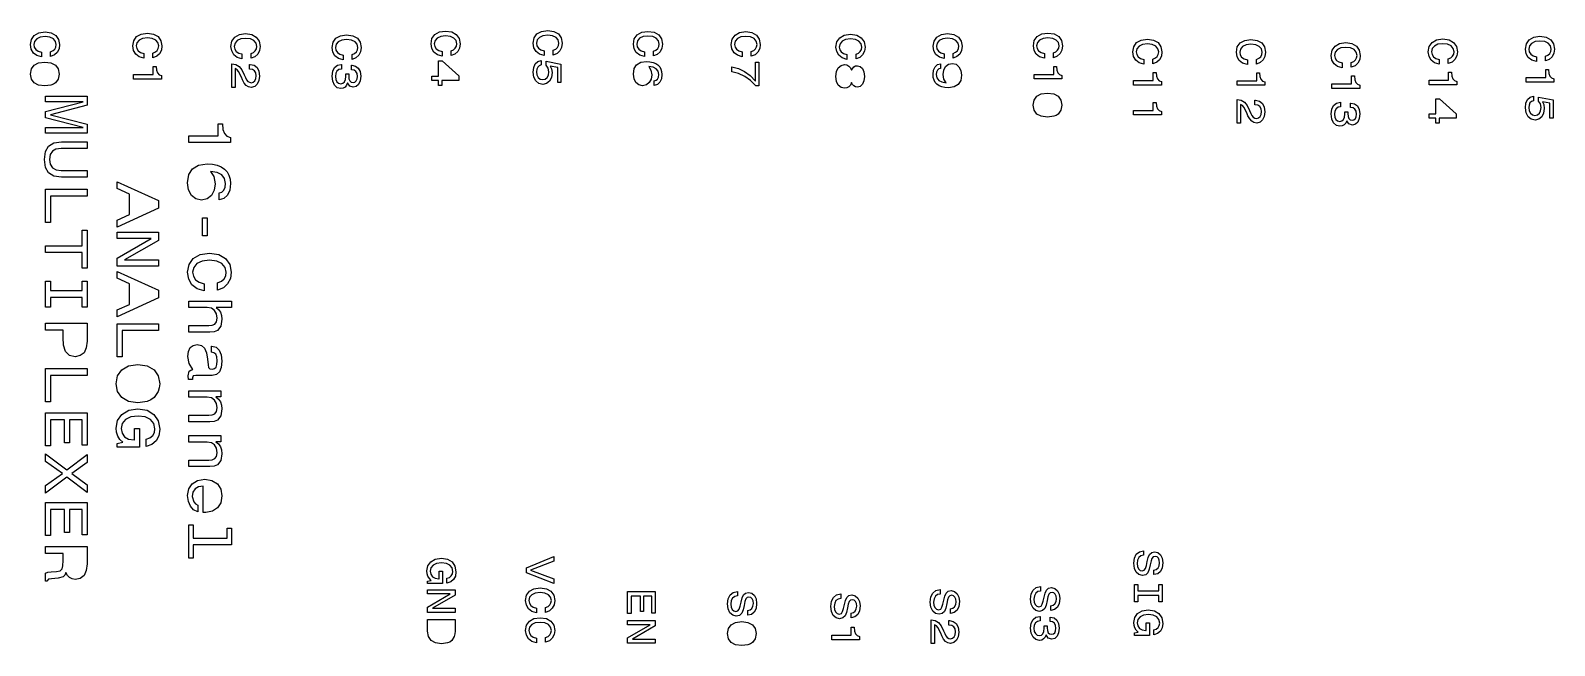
# Model space of a CAD drawing. Header units: millimetres. Extents: x -113.1 to -74.5, y -6.5 to 9.1.
import ezdxf

# ---------------------------------------------------------------- set-up
doc = ezdxf.new("R2010")
doc.units = ezdxf.units.MM
doc.layers.get('0').update_dxf_attribs({"linetype": 'CONTINUOUS'})

msp = doc.modelspace()

# ---------------------------------------------------------------- linework, layer by layer
for points in [[(-112.907, 8.997), (-112.75, 9.019), (-112.593, 8.997), (-112.477, 8.931), (-112.406, 8.829), (-112.381, 8.696), (-112.397, 8.589), (-112.443, 8.5), (-112.515, 8.434), (-112.611, 8.396), (-112.611, 8.516), (-112.548, 8.544), (-112.503, 8.584), (-112.475, 8.635), (-112.465, 8.696), (-112.484, 8.779), (-112.538, 8.843), (-112.628, 8.885), (-112.75, 8.899), (-112.873, 8.885), (-112.961, 8.842), (-113.016, 8.778), (-113.034, 8.696), (-113.022, 8.628), (-112.985, 8.57), (-112.924, 8.529), (-112.839, 8.503), (-112.839, 8.383), (-112.958, 8.418), (-113.046, 8.484), (-113.099, 8.579), (-113.119, 8.696), (-113.094, 8.829), (-113.023, 8.931)], [(-110.43, 8.595), (-110.393, 8.537), (-110.333, 8.495), (-110.248, 8.47), (-110.248, 8.349), (-110.367, 8.384), (-110.454, 8.451), (-110.508, 8.546), (-110.527, 8.663), (-110.503, 8.796), (-110.431, 8.898), (-110.315, 8.963), (-110.158, 8.986), (-110.001, 8.963), (-109.885, 8.898), (-109.815, 8.796), (-109.79, 8.663), (-109.806, 8.556), (-109.851, 8.466), (-109.924, 8.401), (-110.019, 8.363), (-110.019, 8.483), (-109.957, 8.51), (-109.911, 8.551), (-109.883, 8.602), (-109.873, 8.663), (-109.892, 8.746), (-109.947, 8.81), (-110.036, 8.851), (-110.158, 8.865), (-110.281, 8.851), (-110.37, 8.809), (-110.424, 8.744), (-110.442, 8.663)], [(-107.797, 8.841), (-107.886, 8.798), (-107.94, 8.734), (-107.958, 8.652), (-107.946, 8.584), (-107.909, 8.526), (-107.848, 8.484), (-107.764, 8.459), (-107.764, 8.338), (-107.883, 8.374), (-107.97, 8.44), (-108.024, 8.535), (-108.043, 8.652), (-108.019, 8.785), (-107.947, 8.887), (-107.831, 8.953), (-107.674, 8.975), (-107.517, 8.953), (-107.401, 8.887), (-107.331, 8.785), (-107.305, 8.652), (-107.322, 8.545), (-107.367, 8.455), (-107.439, 8.39), (-107.535, 8.352), (-107.535, 8.472), (-107.473, 8.499), (-107.427, 8.54), (-107.399, 8.591), (-107.389, 8.652), (-107.408, 8.735), (-107.463, 8.799), (-107.552, 8.841), (-107.674, 8.854)], [(-105.323, 8.344), (-105.41, 8.411), (-105.464, 8.505), (-105.483, 8.622), (-105.459, 8.756), (-105.387, 8.857), (-105.271, 8.923), (-105.114, 8.946), (-104.957, 8.923), (-104.841, 8.857), (-104.77, 8.756), (-104.745, 8.622), (-104.761, 8.515), (-104.807, 8.426), (-104.879, 8.36), (-104.975, 8.323), (-104.975, 8.442), (-104.913, 8.47), (-104.867, 8.51), (-104.839, 8.562), (-104.829, 8.622), (-104.848, 8.705), (-104.902, 8.769), (-104.992, 8.811), (-105.114, 8.825), (-105.237, 8.811), (-105.326, 8.768), (-105.38, 8.704), (-105.398, 8.622), (-105.386, 8.554), (-105.349, 8.496), (-105.288, 8.455), (-105.204, 8.43), (-105.204, 8.309)], [(-102.324, 8.716), (-102.344, 8.799), (-102.398, 8.864), (-102.488, 8.905), (-102.61, 8.919), (-102.732, 8.905), (-102.821, 8.862), (-102.876, 8.798), (-102.894, 8.716), (-102.882, 8.648), (-102.844, 8.59), (-102.784, 8.549), (-102.699, 8.524), (-102.699, 8.403), (-102.818, 8.438), (-102.906, 8.505), (-102.959, 8.599), (-102.978, 8.716), (-102.954, 8.85), (-102.883, 8.952), (-102.767, 9.017), (-102.61, 9.04), (-102.452, 9.017), (-102.337, 8.952), (-102.266, 8.85), (-102.241, 8.716), (-102.257, 8.609), (-102.302, 8.52), (-102.375, 8.455), (-102.471, 8.417), (-102.471, 8.536), (-102.408, 8.564), (-102.363, 8.604), (-102.335, 8.656)], [(-100.197, 8.565), (-100.112, 8.54), (-100.112, 8.419), (-100.231, 8.454), (-100.319, 8.521), (-100.372, 8.615), (-100.391, 8.732), (-100.367, 8.865), (-100.296, 8.967), (-100.18, 9.033), (-100.023, 9.055), (-99.866, 9.033), (-99.75, 8.967), (-99.679, 8.865), (-99.654, 8.732), (-99.67, 8.625), (-99.716, 8.536), (-99.788, 8.47), (-99.884, 8.433), (-99.884, 8.552), (-99.821, 8.58), (-99.776, 8.62), (-99.748, 8.672), (-99.738, 8.732), (-99.757, 8.815), (-99.811, 8.879), (-99.901, 8.921), (-100.023, 8.935), (-100.146, 8.921), (-100.234, 8.878), (-100.289, 8.814), (-100.307, 8.732), (-100.295, 8.664), (-100.257, 8.606)], [(-97.694, 8.432), (-97.782, 8.498), (-97.835, 8.593), (-97.854, 8.71), (-97.83, 8.843), (-97.758, 8.945), (-97.643, 9.01), (-97.485, 9.033), (-97.328, 9.01), (-97.212, 8.945), (-97.142, 8.843), (-97.117, 8.71), (-97.133, 8.603), (-97.178, 8.513), (-97.251, 8.448), (-97.346, 8.41), (-97.346, 8.53), (-97.284, 8.557), (-97.239, 8.598), (-97.21, 8.649), (-97.2, 8.71), (-97.219, 8.793), (-97.274, 8.857), (-97.363, 8.898), (-97.485, 8.912), (-97.608, 8.898), (-97.697, 8.856), (-97.751, 8.791), (-97.769, 8.71), (-97.757, 8.642), (-97.72, 8.584), (-97.66, 8.542), (-97.575, 8.517), (-97.575, 8.396)], [(-94.701, 8.506), (-94.773, 8.441), (-94.869, 8.403), (-94.869, 8.523), (-94.807, 8.551), (-94.761, 8.591), (-94.733, 8.642), (-94.723, 8.703), (-94.742, 8.786), (-94.797, 8.85), (-94.886, 8.892), (-95.008, 8.905), (-95.131, 8.892), (-95.22, 8.849), (-95.274, 8.785), (-95.292, 8.703), (-95.28, 8.635), (-95.243, 8.577), (-95.182, 8.535), (-95.098, 8.51), (-95.098, 8.389), (-95.217, 8.425), (-95.304, 8.491), (-95.358, 8.586), (-95.377, 8.703), (-95.353, 8.836), (-95.281, 8.938), (-95.165, 9.004), (-95.008, 9.026), (-94.851, 9.004), (-94.735, 8.938), (-94.665, 8.836), (-94.64, 8.703), (-94.656, 8.596)], [(-92.049, 8.44), (-92.122, 8.374), (-92.217, 8.336), (-92.217, 8.456), (-92.155, 8.484), (-92.109, 8.524), (-92.081, 8.576), (-92.071, 8.636), (-92.09, 8.719), (-92.145, 8.783), (-92.234, 8.825), (-92.356, 8.839), (-92.479, 8.825), (-92.568, 8.782), (-92.622, 8.718), (-92.64, 8.636), (-92.628, 8.568), (-92.591, 8.51), (-92.531, 8.469), (-92.446, 8.443), (-92.446, 8.323), (-92.565, 8.358), (-92.652, 8.425), (-92.706, 8.519), (-92.725, 8.636), (-92.701, 8.769), (-92.629, 8.871), (-92.513, 8.937), (-92.356, 8.959), (-92.199, 8.937), (-92.083, 8.871), (-92.013, 8.769), (-91.988, 8.636), (-92.004, 8.529)], [(-89.987, 8.341), (-90.106, 8.376), (-90.194, 8.443), (-90.247, 8.537), (-90.266, 8.654), (-90.242, 8.787), (-90.171, 8.889), (-90.055, 8.955), (-89.898, 8.977), (-89.74, 8.955), (-89.625, 8.889), (-89.554, 8.787), (-89.529, 8.654), (-89.545, 8.547), (-89.59, 8.458), (-89.663, 8.392), (-89.759, 8.355), (-89.759, 8.474), (-89.696, 8.502), (-89.651, 8.542), (-89.623, 8.594), (-89.613, 8.654), (-89.632, 8.737), (-89.686, 8.801), (-89.776, 8.843), (-89.898, 8.857), (-90.021, 8.843), (-90.109, 8.8), (-90.164, 8.736), (-90.182, 8.654), (-90.17, 8.586), (-90.132, 8.528), (-90.072, 8.487), (-89.987, 8.461)], [(-87.448, 8.351), (-87.567, 8.387), (-87.655, 8.453), (-87.708, 8.548), (-87.727, 8.665), (-87.703, 8.798), (-87.631, 8.9), (-87.516, 8.966), (-87.358, 8.988), (-87.201, 8.966), (-87.085, 8.9), (-87.015, 8.798), (-86.99, 8.665), (-87.006, 8.558), (-87.051, 8.468), (-87.124, 8.403), (-87.219, 8.365), (-87.219, 8.485), (-87.157, 8.513), (-87.112, 8.553), (-87.083, 8.604), (-87.073, 8.665), (-87.093, 8.748), (-87.147, 8.812), (-87.237, 8.854), (-87.358, 8.867), (-87.481, 8.854), (-87.57, 8.811), (-87.624, 8.747), (-87.643, 8.665), (-87.63, 8.597), (-87.593, 8.539), (-87.533, 8.497), (-87.448, 8.472)], [(-74.592, 8.387), (-74.665, 8.321), (-74.76, 8.284), (-74.76, 8.403), (-74.698, 8.431), (-74.653, 8.471), (-74.624, 8.523), (-74.614, 8.583), (-74.634, 8.666), (-74.688, 8.73), (-74.778, 8.772), (-74.9, 8.786), (-75.022, 8.772), (-75.111, 8.729), (-75.165, 8.665), (-75.184, 8.583), (-75.172, 8.515), (-75.134, 8.457), (-75.074, 8.416), (-74.989, 8.391), (-74.989, 8.27), (-75.108, 8.305), (-75.196, 8.372), (-75.249, 8.466), (-75.268, 8.583), (-75.244, 8.717), (-75.173, 8.818), (-75.057, 8.884), (-74.9, 8.907), (-74.742, 8.884), (-74.627, 8.818), (-74.556, 8.717), (-74.531, 8.583), (-74.547, 8.476)], [(-85.013, 8.343), (-84.928, 8.318), (-84.928, 8.197), (-85.047, 8.232), (-85.135, 8.299), (-85.188, 8.393), (-85.207, 8.51), (-85.183, 8.644), (-85.111, 8.746), (-84.996, 8.811), (-84.838, 8.834), (-84.681, 8.811), (-84.565, 8.746), (-84.495, 8.644), (-84.47, 8.51), (-84.486, 8.403), (-84.531, 8.314), (-84.604, 8.248), (-84.699, 8.211), (-84.699, 8.33), (-84.637, 8.358), (-84.592, 8.398), (-84.563, 8.45), (-84.553, 8.51), (-84.572, 8.593), (-84.627, 8.657), (-84.716, 8.699), (-84.838, 8.713), (-84.961, 8.699), (-85.05, 8.656), (-85.104, 8.592), (-85.122, 8.51), (-85.11, 8.442), (-85.073, 8.384)], [(-82.079, 8.204), (-82.079, 8.323), (-82.017, 8.351), (-81.971, 8.391), (-81.943, 8.443), (-81.933, 8.503), (-81.952, 8.587), (-82.007, 8.651), (-82.096, 8.692), (-82.218, 8.706), (-82.341, 8.692), (-82.43, 8.649), (-82.484, 8.585), (-82.502, 8.503), (-82.49, 8.435), (-82.453, 8.378), (-82.393, 8.336), (-82.308, 8.311), (-82.308, 8.19), (-82.427, 8.225), (-82.514, 8.292), (-82.568, 8.386), (-82.587, 8.503), (-82.563, 8.637), (-82.491, 8.739), (-82.375, 8.804), (-82.218, 8.827), (-82.061, 8.804), (-81.945, 8.739), (-81.875, 8.637), (-81.85, 8.503), (-81.866, 8.396), (-81.911, 8.307), (-81.984, 8.242)], [(-80.025, 8.145), (-80.113, 8.212), (-80.166, 8.306), (-80.185, 8.423), (-80.161, 8.557), (-80.089, 8.658), (-79.974, 8.724), (-79.816, 8.747), (-79.659, 8.724), (-79.543, 8.658), (-79.473, 8.557), (-79.448, 8.423), (-79.464, 8.316), (-79.509, 8.227), (-79.582, 8.161), (-79.677, 8.124), (-79.677, 8.243), (-79.615, 8.271), (-79.57, 8.311), (-79.541, 8.363), (-79.531, 8.423), (-79.55, 8.506), (-79.605, 8.57), (-79.695, 8.612), (-79.816, 8.626), (-79.939, 8.612), (-80.028, 8.569), (-80.082, 8.505), (-80.101, 8.423), (-80.088, 8.355), (-80.051, 8.297), (-79.991, 8.256), (-79.906, 8.231), (-79.906, 8.11)], [(-77.655, 8.304), (-77.708, 8.398), (-77.728, 8.515), (-77.703, 8.649), (-77.632, 8.751), (-77.516, 8.816), (-77.359, 8.839), (-77.202, 8.816), (-77.086, 8.751), (-77.015, 8.649), (-76.99, 8.515), (-77.006, 8.409), (-77.052, 8.319), (-77.124, 8.254), (-77.22, 8.216), (-77.22, 8.336), (-77.157, 8.363), (-77.112, 8.403), (-77.084, 8.455), (-77.074, 8.515), (-77.093, 8.599), (-77.147, 8.663), (-77.237, 8.704), (-77.359, 8.718), (-77.482, 8.704), (-77.57, 8.661), (-77.625, 8.597), (-77.643, 8.515), (-77.631, 8.448), (-77.594, 8.39), (-77.533, 8.348), (-77.449, 8.323), (-77.449, 8.202), (-77.567, 8.237)], [(-112.916, 7.668), (-113.029, 7.726), (-113.097, 7.82), (-113.12, 7.95), (-113.097, 8.08), (-113.029, 8.175), (-112.916, 8.234), (-112.758, 8.253), (-112.601, 8.234), (-112.488, 8.175), (-112.418, 8.08), (-112.395, 7.95), (-112.418, 7.82), (-112.487, 7.726), (-112.538, 7.692), (-112.601, 7.668), (-112.758, 7.648)], [(-109.804, 7.824), (-110.508, 7.824), (-110.508, 7.939), (-110.01, 7.939), (-110.01, 8.143), (-109.939, 8.143), (-109.931, 8.047), (-109.906, 7.978), (-109.865, 7.933), (-109.804, 7.91)], [(-107.749, 7.801), (-107.779, 7.875), (-107.85, 8.015), (-107.89, 8.06), (-107.937, 8.087), (-107.937, 7.612), (-108.024, 7.612), (-108.024, 8.213), (-108.021, 8.213), (-107.919, 8.196), (-107.838, 8.145), (-107.772, 8.058), (-107.709, 7.934), (-107.677, 7.86), (-107.647, 7.805), (-107.613, 7.764), (-107.573, 7.741), (-107.527, 7.732), (-107.478, 7.744), (-107.438, 7.78), (-107.413, 7.834), (-107.403, 7.907), (-107.414, 7.978), (-107.446, 8.033), (-107.497, 8.067), (-107.565, 8.078), (-107.573, 8.078), (-107.573, 8.192), (-107.559, 8.192), (-107.46, 8.172), (-107.384, 8.113), (-107.337, 8.021), (-107.32, 7.9), (-107.335, 7.783), (-107.377, 7.693), (-107.443, 7.634), (-107.528, 7.612), (-107.596, 7.625), (-107.655, 7.659), (-107.705, 7.718)], [(-105.034, 7.644), (-105.089, 7.726), (-105.116, 7.666), (-105.153, 7.62), (-105.202, 7.593), (-105.261, 7.583), (-105.352, 7.605), (-105.422, 7.668), (-105.467, 7.766), (-105.484, 7.897), (-105.467, 8.021), (-105.42, 8.114), (-105.348, 8.173), (-105.251, 8.193), (-105.244, 8.193), (-105.244, 8.077), (-105.31, 8.063), (-105.359, 8.027), (-105.389, 7.969), (-105.399, 7.89), (-105.39, 7.813), (-105.363, 7.755), (-105.32, 7.719), (-105.261, 7.705), (-105.21, 7.717), (-105.17, 7.753), (-105.146, 7.812), (-105.137, 7.891), (-105.139, 7.953), (-105.06, 7.953), (-105.061, 7.904), (-105.055, 7.832), (-105.034, 7.779), (-105.001, 7.749), (-104.952, 7.737), (-104.905, 7.749), (-104.871, 7.778), (-104.85, 7.826), (-104.842, 7.891), (-104.852, 7.965), (-104.88, 8.018), (-104.927, 8.051), (-104.991, 8.061), (-104.991, 8.173), (-104.984, 8.173), (-104.89, 8.154), (-104.82, 8.097), (-104.776, 8.011), (-104.759, 7.897), (-104.773, 7.776), (-104.81, 7.688), (-104.869, 7.634), (-104.948, 7.615)], [(-102.275, 7.788), (-102.705, 7.788), (-102.705, 7.663), (-102.786, 7.663), (-102.786, 7.788), (-102.959, 7.788), (-102.959, 7.901), (-102.786, 7.901), (-102.786, 8.285), (-102.697, 8.285), (-102.275, 7.902)], [(-99.688, 8.203), (-99.688, 7.737), (-99.771, 7.737), (-99.771, 8.119), (-99.959, 8.154), (-99.926, 8.081), (-99.914, 7.987), (-99.931, 7.865), (-99.978, 7.771), (-100.052, 7.71), (-100.146, 7.689), (-100.246, 7.713), (-100.325, 7.776), (-100.374, 7.875), (-100.392, 8.002), (-100.377, 8.118), (-100.337, 8.209), (-100.273, 8.27), (-100.19, 8.298), (-100.19, 8.181), (-100.239, 8.162), (-100.276, 8.124), (-100.299, 8.073), (-100.306, 8.006), (-100.295, 7.927), (-100.264, 7.865), (-100.214, 7.825), (-100.151, 7.811), (-100.087, 7.825), (-100.038, 7.864), (-100.006, 7.925), (-99.995, 8.006), (-100.012, 8.099), (-100.059, 8.172), (-100.059, 8.273)], [(-97.276, 8.083), (-97.355, 8.123), (-97.466, 8.142), (-97.409, 8.053), (-97.389, 7.933), (-97.405, 7.822), (-97.451, 7.733), (-97.525, 7.675), (-97.62, 7.654), (-97.715, 7.675), (-97.79, 7.736), (-97.837, 7.829), (-97.855, 7.951), (-97.834, 8.087), (-97.771, 8.186), (-97.668, 8.248), (-97.525, 8.268), (-97.435, 8.263), (-97.355, 8.245), (-97.288, 8.218), (-97.233, 8.18), (-97.188, 8.132), (-97.157, 8.075), (-97.138, 8.011), (-97.131, 7.937), (-97.144, 7.826), (-97.182, 7.741), (-97.243, 7.685), (-97.324, 7.661), (-97.324, 7.777), (-97.277, 7.793), (-97.242, 7.825), (-97.22, 7.873), (-97.212, 7.936), (-97.228, 8.021)], [(-95.358, 8.131), (-95.195, 8.089), (-95.043, 8.016), (-94.901, 7.911), (-94.765, 7.773), (-94.765, 8.251), (-94.674, 8.251), (-94.674, 7.652), (-94.757, 7.652), (-94.892, 7.787), (-95.036, 7.89), (-95.192, 7.963), (-95.358, 8.004)], [(-92.182, 7.619), (-92.231, 7.627), (-92.272, 7.648), (-92.305, 7.683), (-92.329, 7.734), (-92.357, 7.671), (-92.397, 7.625), (-92.446, 7.599), (-92.505, 7.589), (-92.595, 7.61), (-92.665, 7.668), (-92.709, 7.763), (-92.726, 7.89), (-92.709, 8.018), (-92.665, 8.112), (-92.595, 8.17), (-92.505, 8.19), (-92.446, 8.182), (-92.397, 8.154), (-92.357, 8.11), (-92.329, 8.046), (-92.272, 8.134), (-92.231, 8.155), (-92.182, 8.162), (-92.11, 8.143), (-92.053, 8.089), (-92.016, 8.003), (-92.002, 7.89), (-92.016, 7.778), (-92.053, 7.692), (-92.11, 7.639)], [(-89.61, 8.137), (-89.561, 8.044), (-89.543, 7.92), (-89.565, 7.786), (-89.628, 7.688), (-89.731, 7.626), (-89.873, 7.604), (-89.964, 7.611), (-90.043, 7.627), (-90.111, 7.655), (-90.167, 7.693), (-90.211, 7.74), (-90.242, 7.797), (-90.26, 7.864), (-90.267, 7.938), (-90.253, 8.051), (-90.215, 8.137), (-90.154, 8.191), (-90.074, 8.21), (-90.074, 8.094), (-90.121, 8.081), (-90.157, 8.05), (-90.179, 8.002), (-90.186, 7.937), (-90.171, 7.852), (-90.123, 7.791), (-90.044, 7.75), (-89.932, 7.73), (-89.99, 7.82), (-90.009, 7.938), (-89.994, 8.05), (-89.948, 8.138), (-89.874, 8.197), (-89.778, 8.217), (-89.684, 8.197)], [(-87.107, 7.98), (-87.065, 7.935), (-87.004, 7.912), (-87.004, 7.827), (-87.708, 7.827), (-87.708, 7.941), (-87.21, 7.941), (-87.21, 8.145), (-87.139, 8.145), (-87.131, 8.049)], [(-84.587, 7.826), (-84.545, 7.78), (-84.484, 7.758), (-84.484, 7.672), (-85.188, 7.672), (-85.188, 7.787), (-84.69, 7.787), (-84.69, 7.99), (-84.619, 7.99), (-84.611, 7.895)], [(-82.07, 7.984), (-81.999, 7.984), (-81.991, 7.888), (-81.966, 7.819), (-81.925, 7.774), (-81.864, 7.751), (-81.864, 7.665), (-82.568, 7.665), (-82.568, 7.78), (-82.07, 7.78)], [(-79.589, 7.808), (-79.565, 7.739), (-79.523, 7.693), (-79.462, 7.671), (-79.462, 7.585), (-80.166, 7.585), (-80.166, 7.699), (-79.668, 7.699), (-79.668, 7.903), (-79.597, 7.903)], [(-77.004, 7.763), (-77.004, 7.677), (-77.708, 7.677), (-77.708, 7.792), (-77.211, 7.792), (-77.211, 7.996), (-77.139, 7.996), (-77.131, 7.9), (-77.107, 7.831), (-77.066, 7.786)], [(-74.648, 7.899), (-74.606, 7.853), (-74.545, 7.831), (-74.545, 7.745), (-75.249, 7.745), (-75.249, 7.86), (-74.751, 7.86), (-74.751, 8.063), (-74.68, 8.063), (-74.672, 7.968)], [(-112.736, 7.393), (-111.687, 7.393), (-111.687, 7.16), (-112.612, 6.921), (-111.687, 6.679), (-111.687, 6.449), (-112.736, 6.449), (-112.736, 6.596), (-111.784, 6.596), (-112.736, 6.839), (-112.736, 7.002), (-111.784, 7.247), (-112.736, 7.247)], [(-87.027, 7.292), (-87.004, 7.161), (-87.027, 7.031), (-87.096, 6.937), (-87.147, 6.903), (-87.209, 6.879), (-87.367, 6.859), (-87.525, 6.879), (-87.638, 6.937), (-87.706, 7.031), (-87.728, 7.161), (-87.706, 7.292), (-87.638, 7.386), (-87.525, 7.445), (-87.367, 7.464), (-87.209, 7.445), (-87.097, 7.386)], [(-74.803, 7.175), (-74.791, 7.081), (-74.808, 6.958), (-74.855, 6.864), (-74.929, 6.804), (-75.022, 6.782), (-75.123, 6.806), (-75.202, 6.869), (-75.251, 6.969), (-75.269, 7.096), (-75.254, 7.211), (-75.214, 7.302), (-75.149, 7.364), (-75.067, 7.391), (-75.067, 7.274), (-75.116, 7.255), (-75.152, 7.218), (-75.176, 7.166), (-75.183, 7.099), (-75.172, 7.02), (-75.14, 6.958), (-75.091, 6.918), (-75.027, 6.904), (-74.964, 6.918), (-74.915, 6.957), (-74.882, 7.019), (-74.871, 7.099), (-74.888, 7.193), (-74.936, 7.266), (-74.936, 7.366), (-74.565, 7.297), (-74.565, 6.83), (-74.648, 6.83), (-74.648, 7.213), (-74.836, 7.248)], [(-84.611, 7.137), (-84.587, 7.068), (-84.545, 7.023), (-84.484, 7), (-84.484, 6.914), (-85.188, 6.914), (-85.188, 7.029), (-84.69, 7.029), (-84.69, 7.233), (-84.619, 7.233)], [(-82.568, 6.706), (-82.568, 7.307), (-82.565, 7.307), (-82.463, 7.29), (-82.382, 7.239), (-82.316, 7.152), (-82.254, 7.028), (-82.221, 6.954), (-82.191, 6.899), (-82.157, 6.859), (-82.118, 6.835), (-82.071, 6.826), (-82.022, 6.838), (-81.983, 6.874), (-81.957, 6.928), (-81.947, 7.001), (-81.958, 7.073), (-81.991, 7.127), (-82.041, 7.161), (-82.109, 7.172), (-82.118, 7.172), (-82.118, 7.286), (-82.103, 7.286), (-82.004, 7.266), (-81.928, 7.207), (-81.881, 7.115), (-81.864, 6.995), (-81.879, 6.877), (-81.921, 6.787), (-81.988, 6.728), (-82.072, 6.706), (-82.14, 6.719), (-82.199, 6.753), (-82.249, 6.812), (-82.293, 6.895), (-82.323, 6.969), (-82.395, 7.109), (-82.434, 7.154), (-82.481, 7.181), (-82.481, 6.706)], [(-79.84, 6.934), (-79.842, 6.996), (-79.762, 6.996), (-79.763, 6.947), (-79.757, 6.875), (-79.737, 6.822), (-79.704, 6.792), (-79.654, 6.781), (-79.608, 6.792), (-79.574, 6.821), (-79.553, 6.869), (-79.544, 6.934), (-79.555, 7.009), (-79.583, 7.061), (-79.629, 7.094), (-79.694, 7.104), (-79.694, 7.216), (-79.686, 7.216), (-79.593, 7.197), (-79.522, 7.141), (-79.478, 7.054), (-79.462, 6.941), (-79.475, 6.82), (-79.512, 6.732), (-79.572, 6.678), (-79.65, 6.659), (-79.737, 6.688), (-79.791, 6.769), (-79.818, 6.709), (-79.856, 6.664), (-79.904, 6.636), (-79.964, 6.626), (-80.054, 6.649), (-80.125, 6.712), (-80.169, 6.81), (-80.186, 6.941), (-80.169, 7.064), (-80.123, 7.157), (-80.05, 7.216), (-79.953, 7.236), (-79.946, 7.236), (-79.946, 7.121), (-80.013, 7.107), (-80.061, 7.07), (-80.091, 7.012), (-80.102, 6.933), (-80.092, 6.856), (-80.065, 6.798), (-80.022, 6.762), (-79.964, 6.748), (-79.912, 6.761), (-79.873, 6.796), (-79.849, 6.855)], [(-77.535, 6.705), (-77.535, 6.829), (-77.708, 6.829), (-77.708, 6.942), (-77.535, 6.942), (-77.535, 7.326), (-77.446, 7.326), (-77.024, 6.944), (-77.024, 6.829), (-77.455, 6.829), (-77.455, 6.705)], [(-108.366, 6.692), (-108.259, 6.692), (-108.247, 6.549), (-108.21, 6.445), (-108.148, 6.377), (-108.056, 6.343), (-108.056, 6.215), (-109.112, 6.215), (-109.112, 6.386), (-108.366, 6.386)], [(-112.475, 6.047), (-112.565, 5.996), (-112.62, 5.909), (-112.638, 5.784), (-112.62, 5.663), (-112.565, 5.576), (-112.473, 5.526), (-112.345, 5.509), (-111.687, 5.509), (-111.687, 5.333), (-112.337, 5.333), (-112.527, 5.361), (-112.66, 5.444), (-112.738, 5.584), (-112.765, 5.784), (-112.738, 5.986), (-112.66, 6.126), (-112.526, 6.209), (-112.337, 6.235), (-111.687, 6.235), (-111.687, 6.062), (-112.345, 6.062)], [(-108.346, 4.937), (-108.275, 4.961), (-108.222, 5.008), (-108.191, 5.08), (-108.179, 5.174), (-108.203, 5.303), (-108.274, 5.395), (-108.393, 5.456), (-108.559, 5.484), (-108.473, 5.35), (-108.443, 5.171), (-108.467, 5.005), (-108.537, 4.87), (-108.647, 4.784), (-108.791, 4.752), (-108.933, 4.784), (-109.044, 4.874), (-109.116, 5.014), (-109.143, 5.197), (-109.111, 5.401), (-109.017, 5.55), (-108.862, 5.643), (-108.647, 5.673), (-108.513, 5.665), (-108.393, 5.639), (-108.292, 5.597), (-108.209, 5.541), (-108.142, 5.469), (-108.096, 5.384), (-108.067, 5.288), (-108.056, 5.176), (-108.076, 5.01), (-108.133, 4.882), (-108.224, 4.799), (-108.346, 4.763)], [(-112.609, 4.857), (-112.609, 4.189), (-112.736, 4.189), (-112.736, 5.031), (-111.687, 5.031), (-111.687, 4.857)], [(-110.616, 4.387), (-110.616, 4.91), (-110.924, 5.048), (-110.924, 5.222), (-109.874, 4.744), (-109.874, 4.551), (-110.924, 4.072), (-110.924, 4.249)], [(-108.766, 3.851), (-108.766, 4.308), (-108.647, 4.308), (-108.647, 3.851)], [(-111.814, 3.028), (-111.814, 3.424), (-112.736, 3.424), (-112.736, 3.598), (-111.814, 3.598), (-111.814, 3.996), (-111.687, 3.996), (-111.687, 3.028)], [(-110.924, 3.283), (-110.064, 3.785), (-110.924, 3.785), (-110.924, 3.942), (-109.876, 3.942), (-109.876, 3.736), (-110.735, 3.239), (-109.876, 3.239), (-109.876, 3.081), (-110.924, 3.081)], [(-108.901, 2.509), (-109.032, 2.609), (-109.112, 2.751), (-109.141, 2.926), (-109.105, 3.126), (-108.998, 3.279), (-108.824, 3.377), (-108.588, 3.411), (-108.352, 3.377), (-108.179, 3.279), (-108.073, 3.126), (-108.035, 2.926), (-108.059, 2.766), (-108.127, 2.632), (-108.236, 2.533), (-108.38, 2.477), (-108.38, 2.656), (-108.286, 2.698), (-108.218, 2.758), (-108.176, 2.835), (-108.161, 2.926), (-108.189, 3.051), (-108.271, 3.147), (-108.405, 3.209), (-108.588, 3.23), (-108.772, 3.209), (-108.905, 3.145), (-108.987, 3.049), (-109.014, 2.926), (-108.996, 2.824), (-108.94, 2.737), (-108.85, 2.675), (-108.723, 2.637), (-108.723, 2.456)], [(-112.609, 2.288), (-112.609, 2.046), (-112.736, 2.046), (-112.736, 2.703), (-112.609, 2.703), (-112.609, 2.462), (-111.814, 2.462), (-111.814, 2.703), (-111.687, 2.703), (-111.687, 2.046), (-111.814, 2.046), (-111.814, 2.288)], [(-110.616, 2.114), (-110.616, 2.637), (-110.924, 2.775), (-110.924, 2.949), (-109.874, 2.471), (-109.874, 2.279), (-110.924, 1.799), (-110.924, 1.977)], [(-108.472, 1.418), (-108.579, 1.41), (-109.112, 1.41), (-109.112, 1.576), (-108.606, 1.576), (-108.516, 1.586), (-108.448, 1.614), (-108.407, 1.671), (-108.392, 1.761), (-108.41, 1.875), (-108.458, 1.96), (-108.537, 2.014), (-108.644, 2.031), (-109.112, 2.031), (-109.112, 2.197), (-108.028, 2.197), (-108.028, 2.031), (-108.419, 2.031), (-108.357, 1.98), (-108.312, 1.912), (-108.283, 1.831), (-108.272, 1.737), (-108.301, 1.563), (-108.383, 1.452)], [(-111.687, 1.637), (-111.687, 1.184), (-111.707, 1.014), (-111.764, 0.889), (-111.86, 0.814), (-111.99, 0.787), (-112.13, 0.821), (-112.233, 0.921), (-112.286, 1.076), (-112.293, 1.271), (-112.293, 1.463), (-112.736, 1.463), (-112.736, 1.637)], [(-110.797, 1.448), (-110.797, 0.78), (-110.924, 0.78), (-110.924, 1.622), (-109.876, 1.622), (-109.876, 1.448)], [(-108.998, 0.302), (-109.017, 0.249), (-109.013, 0.21), (-109.116, 0.21), (-109.128, 0.302), (-109.099, 0.421), (-109.063, 0.449), (-109.011, 0.459), (-109.007, 0.459), (-109.105, 0.615), (-109.137, 0.791), (-109.12, 0.921), (-109.073, 1.016), (-108.999, 1.074), (-108.899, 1.093), (-108.788, 1.072), (-108.712, 1.004), (-108.664, 0.889), (-108.637, 0.727), (-108.624, 0.585), (-108.609, 0.51), (-108.578, 0.48), (-108.514, 0.472), (-108.46, 0.485), (-108.42, 0.525), (-108.398, 0.591), (-108.39, 0.683), (-108.401, 0.78), (-108.428, 0.848), (-108.473, 0.889), (-108.537, 0.902), (-108.537, 1.052), (-108.528, 1.052), (-108.422, 1.027), (-108.342, 0.953), (-108.29, 0.836), (-108.272, 0.678), (-108.289, 0.515), (-108.334, 0.4), (-108.41, 0.334), (-108.517, 0.312), (-108.937, 0.312)], [(-112.736, -0.357), (-112.736, 0.485), (-111.687, 0.485), (-111.687, 0.312), (-112.609, 0.312), (-112.609, -0.357)], [(-110.164, 0.553), (-109.99, 0.457), (-109.885, 0.304), (-109.847, 0.102), (-109.857, -0.002), (-109.885, -0.096), (-109.992, -0.251), (-110.071, -0.306), (-110.166, -0.347), (-110.4, -0.383), (-110.636, -0.347), (-110.809, -0.251), (-110.917, -0.096), (-110.953, 0.102), (-110.917, 0.302), (-110.809, 0.455), (-110.636, 0.553), (-110.4, 0.587)], [(-108.36, -0.289), (-108.312, -0.359), (-108.283, -0.44), (-108.272, -0.536), (-108.301, -0.71), (-108.383, -0.821), (-108.472, -0.855), (-108.579, -0.863), (-109.112, -0.863), (-109.112, -0.696), (-108.606, -0.696), (-108.516, -0.687), (-108.448, -0.659), (-108.407, -0.602), (-108.392, -0.511), (-108.41, -0.398), (-108.458, -0.313), (-108.537, -0.259), (-108.644, -0.242), (-109.112, -0.242), (-109.112, -0.075), (-108.301, -0.075), (-108.301, -0.234), (-108.425, -0.234)], [(-112.609, -1.469), (-112.736, -1.469), (-112.736, -0.638), (-111.687, -0.638), (-111.687, -1.453), (-111.814, -1.453), (-111.814, -0.812), (-112.129, -0.812), (-112.129, -1.397), (-112.254, -1.397), (-112.254, -0.812), (-112.609, -0.812)], [(-110.58, -0.74), (-110.714, -0.804), (-110.796, -0.904), (-110.823, -1.033), (-110.802, -1.148), (-110.737, -1.24), (-110.634, -1.301), (-110.495, -1.323), (-110.486, -1.323), (-110.486, -1.029), (-110.358, -1.029), (-110.358, -1.506), (-110.924, -1.506), (-110.924, -1.412), (-110.784, -1.38), (-110.858, -1.308), (-110.911, -1.225), (-110.941, -1.129), (-110.953, -1.021), (-110.917, -0.829), (-110.806, -0.676), (-110.633, -0.572), (-110.4, -0.536), (-110.169, -0.572), (-109.995, -0.676), (-109.885, -0.838), (-109.847, -1.053), (-109.871, -1.218), (-109.938, -1.348), (-110.046, -1.44), (-110.191, -1.489), (-110.191, -1.302), (-110.096, -1.27), (-110.025, -1.214), (-109.983, -1.136), (-109.968, -1.042), (-109.996, -0.904), (-110.078, -0.802), (-110.213, -0.738), (-110.395, -0.717)], [(-108.516, -1.823), (-108.448, -1.795), (-108.407, -1.739), (-108.392, -1.648), (-108.41, -1.535), (-108.458, -1.45), (-108.537, -1.395), (-108.644, -1.378), (-109.112, -1.378), (-109.112, -1.212), (-108.301, -1.212), (-108.301, -1.37), (-108.425, -1.37), (-108.36, -1.425), (-108.312, -1.495), (-108.283, -1.576), (-108.272, -1.672), (-108.301, -1.846), (-108.383, -1.957), (-108.472, -1.991), (-108.579, -1.999), (-109.112, -1.999), (-109.112, -1.833), (-108.606, -1.833)], [(-112.736, -2.475), (-112.311, -2.169), (-112.736, -1.869), (-112.736, -1.671), (-112.198, -2.08), (-111.686, -1.693), (-111.686, -1.891), (-112.074, -2.175), (-111.686, -2.463), (-111.686, -2.654), (-112.197, -2.265), (-112.736, -2.675)], [(-108.986, -2.894), (-108.94, -2.943), (-108.88, -2.977), (-108.88, -3.141), (-108.989, -3.09), (-109.07, -3.001), (-109.122, -2.881), (-109.141, -2.733), (-109.112, -2.563), (-109.028, -2.433), (-108.892, -2.348), (-108.706, -2.32), (-108.525, -2.35), (-108.387, -2.435), (-108.303, -2.567), (-108.272, -2.739), (-108.301, -2.915), (-108.38, -3.047), (-108.51, -3.13), (-108.683, -3.16), (-108.745, -3.158), (-108.745, -2.494), (-108.75, -2.494), (-108.866, -2.512), (-108.952, -2.565), (-109.005, -2.647), (-109.022, -2.754)], [(-112.736, -3.741), (-112.736, -2.911), (-111.687, -2.911), (-111.687, -3.726), (-111.814, -3.726), (-111.814, -3.084), (-112.129, -3.084), (-112.129, -3.67), (-112.254, -3.67), (-112.254, -3.084), (-112.609, -3.084), (-112.609, -3.741)], [(-109.001, -4.321), (-109.112, -4.321), (-109.112, -3.473), (-109.001, -3.473), (-109.001, -3.815), (-108.139, -3.815), (-108.139, -3.555), (-108.028, -3.555), (-108.028, -3.981), (-109.001, -3.981)], [(-111.987, -4.857), (-112.067, -4.846), (-112.133, -4.812), (-112.186, -4.759), (-112.224, -4.683), (-112.252, -4.751), (-112.292, -4.795), (-112.417, -4.827), (-112.586, -4.84), (-112.665, -4.855), (-112.707, -4.899), (-112.736, -4.899), (-112.736, -4.7), (-112.683, -4.678), (-112.594, -4.666), (-112.458, -4.657), (-112.369, -4.638), (-112.319, -4.593), (-112.298, -4.51), (-112.293, -4.378), (-112.293, -4.198), (-112.736, -4.198), (-112.736, -4.023), (-111.687, -4.023), (-111.687, -4.461), (-111.707, -4.631), (-111.764, -4.755), (-111.86, -4.831)], [(-84.935, -4.132), (-84.935, -4.246), (-85.004, -4.26), (-85.056, -4.302), (-85.089, -4.367), (-85.1, -4.453), (-85.092, -4.53), (-85.067, -4.589), (-85.026, -4.628), (-84.973, -4.643), (-84.92, -4.626), (-84.888, -4.58), (-84.866, -4.503), (-84.843, -4.401), (-84.817, -4.298), (-84.782, -4.222), (-84.731, -4.175), (-84.656, -4.158), (-84.571, -4.178), (-84.505, -4.235), (-84.463, -4.323), (-84.448, -4.436), (-84.463, -4.562), (-84.507, -4.655), (-84.578, -4.715), (-84.673, -4.735), (-84.675, -4.735), (-84.675, -4.62), (-84.613, -4.603), (-84.568, -4.566), (-84.541, -4.511), (-84.531, -4.44), (-84.539, -4.371), (-84.562, -4.321), (-84.596, -4.288), (-84.641, -4.277), (-84.692, -4.288), (-84.724, -4.324), (-84.746, -4.389), (-84.765, -4.487), (-84.792, -4.601), (-84.827, -4.687), (-84.88, -4.74), (-84.963, -4.759), (-85.054, -4.736), (-85.124, -4.674), (-85.168, -4.577), (-85.184, -4.448), (-85.167, -4.317), (-85.12, -4.22), (-85.041, -4.157)], [(-102.971, -4.881), (-103.02, -4.833), (-103.056, -4.778), (-103.076, -4.714), (-103.084, -4.642), (-103.06, -4.513), (-102.986, -4.411), (-102.87, -4.342), (-102.715, -4.318), (-102.561, -4.342), (-102.445, -4.411), (-102.372, -4.52), (-102.346, -4.663), (-102.362, -4.773), (-102.407, -4.86), (-102.479, -4.921), (-102.576, -4.954), (-102.576, -4.829), (-102.513, -4.808), (-102.465, -4.77), (-102.437, -4.719), (-102.427, -4.656), (-102.446, -4.564), (-102.5, -4.496), (-102.59, -4.453), (-102.712, -4.439), (-102.835, -4.454), (-102.925, -4.497), (-102.979, -4.564), (-102.997, -4.649), (-102.983, -4.726), (-102.94, -4.788), (-102.871, -4.828), (-102.779, -4.843), (-102.772, -4.843), (-102.772, -4.647), (-102.687, -4.647), (-102.687, -4.965), (-103.065, -4.965), (-103.065, -4.902)], [(-100.564, -4.687), (-100.564, -4.561), (-99.864, -4.279), (-99.864, -4.398), (-100.459, -4.624), (-99.864, -4.843), (-99.864, -4.962)], [(-84.551, -5.145), (-84.551, -4.984), (-84.466, -4.984), (-84.466, -5.422), (-84.551, -5.422), (-84.551, -5.261), (-85.081, -5.261), (-85.081, -5.422), (-85.165, -5.422), (-85.165, -4.984), (-85.081, -4.984), (-85.081, -5.145)], [(-102.491, -5.226), (-103.065, -5.226), (-103.065, -5.121), (-102.366, -5.121), (-102.366, -5.258), (-102.939, -5.589), (-102.366, -5.589), (-102.366, -5.695), (-103.065, -5.695), (-103.065, -5.561)], [(-100.559, -5.259), (-100.488, -5.157), (-100.372, -5.092), (-100.215, -5.069), (-100.057, -5.092), (-99.942, -5.157), (-99.871, -5.259), (-99.846, -5.393), (-99.862, -5.5), (-99.907, -5.589), (-99.98, -5.654), (-100.076, -5.692), (-100.076, -5.573), (-100.013, -5.545), (-99.968, -5.505), (-99.94, -5.453), (-99.93, -5.393), (-99.949, -5.31), (-100.003, -5.245), (-100.093, -5.204), (-100.215, -5.19), (-100.338, -5.204), (-100.426, -5.247), (-100.481, -5.311), (-100.499, -5.393), (-100.487, -5.461), (-100.449, -5.518), (-100.389, -5.56), (-100.304, -5.585), (-100.304, -5.706), (-100.423, -5.671), (-100.511, -5.604), (-100.564, -5.51), (-100.583, -5.393)], [(-97.914, -5.72), (-97.999, -5.72), (-97.999, -5.166), (-97.299, -5.166), (-97.299, -5.71), (-97.384, -5.71), (-97.384, -5.282), (-97.594, -5.282), (-97.594, -5.672), (-97.677, -5.672), (-97.677, -5.282), (-97.914, -5.282)], [(-95.068, -5.251), (-95.016, -5.203), (-94.941, -5.187), (-94.856, -5.207), (-94.791, -5.264), (-94.748, -5.352), (-94.733, -5.465), (-94.748, -5.591), (-94.793, -5.684), (-94.863, -5.743), (-94.958, -5.763), (-94.96, -5.763), (-94.96, -5.649), (-94.898, -5.631), (-94.853, -5.595), (-94.826, -5.539), (-94.816, -5.469), (-94.824, -5.4), (-94.847, -5.349), (-94.881, -5.317), (-94.927, -5.305), (-94.977, -5.317), (-95.009, -5.353), (-95.031, -5.417), (-95.051, -5.515), (-95.077, -5.63), (-95.112, -5.716), (-95.165, -5.768), (-95.248, -5.787), (-95.34, -5.765), (-95.409, -5.703), (-95.454, -5.606), (-95.47, -5.476), (-95.453, -5.346), (-95.405, -5.249), (-95.327, -5.186), (-95.22, -5.161), (-95.22, -5.275), (-95.289, -5.289), (-95.342, -5.33), (-95.374, -5.396), (-95.385, -5.481), (-95.377, -5.558), (-95.352, -5.617), (-95.311, -5.656), (-95.258, -5.672), (-95.206, -5.655), (-95.173, -5.609), (-95.151, -5.532), (-95.128, -5.43), (-95.102, -5.327)], [(-92.768, -5.547), (-92.76, -5.624), (-92.734, -5.683), (-92.694, -5.722), (-92.641, -5.737), (-92.588, -5.721), (-92.556, -5.674), (-92.534, -5.597), (-92.511, -5.495), (-92.485, -5.392), (-92.45, -5.317), (-92.399, -5.269), (-92.323, -5.252), (-92.239, -5.273), (-92.173, -5.329), (-92.131, -5.417), (-92.116, -5.531), (-92.131, -5.656), (-92.175, -5.75), (-92.246, -5.809), (-92.341, -5.829), (-92.343, -5.829), (-92.343, -5.714), (-92.281, -5.697), (-92.236, -5.66), (-92.209, -5.605), (-92.199, -5.534), (-92.207, -5.465), (-92.23, -5.415), (-92.264, -5.382), (-92.309, -5.371), (-92.36, -5.382), (-92.392, -5.419), (-92.414, -5.483), (-92.433, -5.581), (-92.459, -5.695), (-92.495, -5.781), (-92.548, -5.834), (-92.631, -5.853), (-92.722, -5.83), (-92.792, -5.768), (-92.836, -5.672), (-92.852, -5.542), (-92.835, -5.411), (-92.788, -5.314), (-92.709, -5.251), (-92.603, -5.226), (-92.603, -5.341), (-92.672, -5.354), (-92.724, -5.396), (-92.757, -5.461)], [(-90.115, -5.742), (-90.206, -5.72), (-90.276, -5.658), (-90.32, -5.561), (-90.336, -5.431), (-90.319, -5.301), (-90.272, -5.204), (-90.193, -5.141), (-90.086, -5.116), (-90.086, -5.23), (-90.156, -5.244), (-90.208, -5.285), (-90.241, -5.351), (-90.252, -5.436), (-90.244, -5.513), (-90.218, -5.572), (-90.178, -5.611), (-90.125, -5.626), (-90.072, -5.61), (-90.04, -5.564), (-90.018, -5.487), (-89.995, -5.385), (-89.969, -5.282), (-89.934, -5.206), (-89.883, -5.158), (-89.807, -5.142), (-89.723, -5.162), (-89.657, -5.219), (-89.615, -5.307), (-89.6, -5.42), (-89.615, -5.546), (-89.659, -5.639), (-89.73, -5.698), (-89.825, -5.718), (-89.827, -5.718), (-89.827, -5.604), (-89.765, -5.586), (-89.72, -5.55), (-89.693, -5.494), (-89.683, -5.424), (-89.691, -5.355), (-89.714, -5.304), (-89.748, -5.272), (-89.793, -5.26), (-89.844, -5.272), (-89.876, -5.308), (-89.898, -5.372), (-89.917, -5.47), (-89.943, -5.585), (-89.979, -5.671), (-90.032, -5.723)], [(-87.173, -5.229), (-87.207, -5.196), (-87.253, -5.185), (-87.303, -5.196), (-87.335, -5.233), (-87.358, -5.297), (-87.377, -5.395), (-87.403, -5.509), (-87.438, -5.595), (-87.492, -5.648), (-87.574, -5.667), (-87.666, -5.644), (-87.735, -5.582), (-87.78, -5.485), (-87.796, -5.356), (-87.779, -5.225), (-87.731, -5.128), (-87.653, -5.065), (-87.546, -5.04), (-87.546, -5.154), (-87.615, -5.168), (-87.668, -5.21), (-87.7, -5.275), (-87.711, -5.361), (-87.703, -5.438), (-87.678, -5.497), (-87.638, -5.536), (-87.584, -5.551), (-87.532, -5.535), (-87.5, -5.488), (-87.477, -5.411), (-87.454, -5.309), (-87.428, -5.206), (-87.394, -5.131), (-87.342, -5.083), (-87.267, -5.066), (-87.182, -5.087), (-87.117, -5.143), (-87.075, -5.231), (-87.059, -5.345), (-87.075, -5.47), (-87.119, -5.564), (-87.189, -5.623), (-87.284, -5.643), (-87.286, -5.643), (-87.286, -5.528), (-87.225, -5.511), (-87.179, -5.474), (-87.152, -5.419), (-87.142, -5.348), (-87.15, -5.279)], [(-84.546, -5.721), (-84.472, -5.83), (-84.447, -5.973), (-84.463, -6.083), (-84.507, -6.169), (-84.58, -6.231), (-84.677, -6.264), (-84.677, -6.139), (-84.613, -6.118), (-84.566, -6.08), (-84.538, -6.028), (-84.528, -5.965), (-84.547, -5.874), (-84.601, -5.806), (-84.691, -5.763), (-84.813, -5.749), (-84.936, -5.764), (-85.025, -5.807), (-85.08, -5.874), (-85.098, -5.959), (-85.084, -6.036), (-85.04, -6.098), (-84.972, -6.138), (-84.879, -6.153), (-84.873, -6.153), (-84.873, -5.957), (-84.787, -5.957), (-84.787, -6.275), (-85.165, -6.275), (-85.165, -6.212), (-85.072, -6.191), (-85.121, -6.143), (-85.156, -6.088), (-85.176, -6.023), (-85.184, -5.952), (-85.16, -5.823), (-85.087, -5.721), (-84.971, -5.652), (-84.816, -5.628), (-84.662, -5.652)], [(-102.372, -6.24), (-102.388, -6.307), (-102.453, -6.409), (-102.502, -6.444), (-102.562, -6.469), (-102.715, -6.489), (-102.865, -6.467), (-102.975, -6.404), (-103.042, -6.302), (-103.065, -6.165), (-103.065, -5.874), (-102.366, -5.874), (-102.366, -6.165)], [(-99.98, -6.412), (-100.076, -6.45), (-100.076, -6.33), (-100.013, -6.303), (-99.968, -6.262), (-99.94, -6.211), (-99.93, -6.15), (-99.949, -6.067), (-100.003, -6.003), (-100.093, -5.961), (-100.215, -5.948), (-100.338, -5.961), (-100.426, -6.004), (-100.481, -6.068), (-100.499, -6.15), (-100.487, -6.218), (-100.449, -6.276), (-100.389, -6.318), (-100.304, -6.343), (-100.304, -6.464), (-100.423, -6.428), (-100.511, -6.362), (-100.564, -6.267), (-100.583, -6.15), (-100.559, -6.017), (-100.488, -5.915), (-100.372, -5.849), (-100.215, -5.827), (-100.057, -5.849), (-99.942, -5.915), (-99.871, -6.017), (-99.846, -6.15), (-99.862, -6.257), (-99.907, -6.347)], [(-97.299, -6.369), (-97.299, -6.475), (-97.999, -6.475), (-97.999, -6.34), (-97.425, -6.005), (-97.999, -6.005), (-97.999, -5.901), (-97.299, -5.901), (-97.299, -6.038), (-97.873, -6.369)], [(-95.267, -6.513), (-95.38, -6.456), (-95.448, -6.361), (-95.471, -6.232), (-95.448, -6.101), (-95.38, -6.006), (-95.267, -5.947), (-95.109, -5.928), (-94.952, -5.947), (-94.839, -6.006), (-94.769, -6.101), (-94.746, -6.232), (-94.769, -6.361), (-94.838, -6.456), (-94.889, -6.49), (-94.952, -6.513), (-95.109, -6.534)], [(-92.232, -6.235), (-92.191, -6.281), (-92.129, -6.303), (-92.129, -6.389), (-92.833, -6.389), (-92.833, -6.274), (-92.336, -6.274), (-92.336, -6.07), (-92.264, -6.07), (-92.256, -6.166)], [(-89.889, -6.467), (-89.948, -6.433), (-89.999, -6.374), (-90.042, -6.291), (-90.072, -6.217), (-90.144, -6.077), (-90.183, -6.032), (-90.231, -6.005), (-90.231, -6.48), (-90.317, -6.48), (-90.317, -5.879), (-90.314, -5.879), (-90.212, -5.896), (-90.132, -5.947), (-90.065, -6.034), (-90.003, -6.158), (-89.971, -6.232), (-89.94, -6.287), (-89.906, -6.327), (-89.867, -6.351), (-89.821, -6.36), (-89.771, -6.348), (-89.732, -6.312), (-89.707, -6.258), (-89.697, -6.185), (-89.708, -6.114), (-89.74, -6.059), (-89.79, -6.025), (-89.859, -6.014), (-89.867, -6.014), (-89.867, -5.9), (-89.853, -5.9), (-89.753, -5.92), (-89.677, -5.979), (-89.63, -6.071), (-89.613, -6.192), (-89.628, -6.309), (-89.67, -6.399), (-89.737, -6.458), (-89.822, -6.48)], [(-87.452, -6.034), (-87.373, -6.034), (-87.374, -6.083), (-87.368, -6.155), (-87.348, -6.208), (-87.314, -6.238), (-87.265, -6.249), (-87.219, -6.238), (-87.184, -6.209), (-87.163, -6.161), (-87.155, -6.096), (-87.165, -6.022), (-87.193, -5.969), (-87.24, -5.936), (-87.304, -5.926), (-87.304, -5.814), (-87.297, -5.814), (-87.203, -5.833), (-87.133, -5.889), (-87.089, -5.976), (-87.072, -6.09), (-87.086, -6.21), (-87.123, -6.298), (-87.182, -6.353), (-87.261, -6.371), (-87.348, -6.343), (-87.402, -6.261), (-87.429, -6.321), (-87.466, -6.366), (-87.515, -6.394), (-87.574, -6.404), (-87.665, -6.382), (-87.735, -6.319), (-87.78, -6.22), (-87.797, -6.09), (-87.78, -5.966), (-87.733, -5.873), (-87.661, -5.814), (-87.564, -5.794), (-87.557, -5.794), (-87.557, -5.91), (-87.624, -5.923), (-87.672, -5.96), (-87.702, -6.018), (-87.712, -6.097), (-87.703, -6.174), (-87.676, -6.232), (-87.633, -6.268), (-87.574, -6.282), (-87.523, -6.27), (-87.484, -6.234), (-87.459, -6.175), (-87.45, -6.096)]]:
    msp.add_lwpolyline(points, close=True)

doc.saveas('drawing.dxf')
